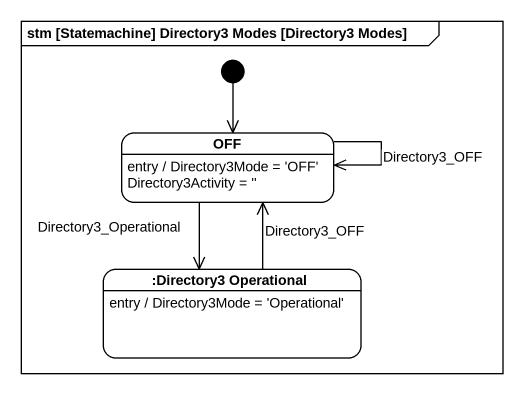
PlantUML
@startuml
mainframe stm [Statemachine] Directory3 Modes [Directory3 Modes]
hide empty description
state OFF
OFF : entry / Directory3Mode = 'OFF' Directory3Activity = ''
state ":Directory3 Operational" as Directory3_Operational
Directory3_Operational : entry / Directory3Mode = 'Operational'
[*] --> OFF
OFF --> OFF : Directory3_OFF
OFF --> Directory3_Operational : Directory3_Operational
Directory3_Operational -up-> OFF : Directory3_OFF
@enduml
